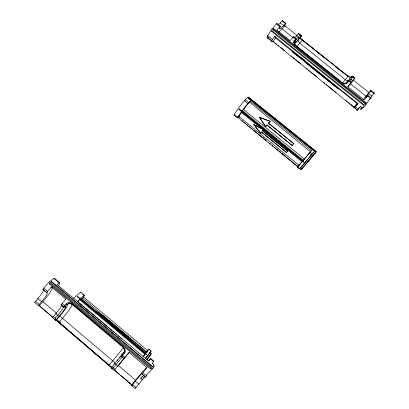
<?xml version="1.0" encoding="UTF-8"?>
<svg xmlns="http://www.w3.org/2000/svg" width="409" height="409" viewBox="0 0 409 409"><rect width="100%" height="100%" fill="white"/><g stroke="black" fill="none" stroke-linecap="round" stroke-linejoin="round"><path stroke-width="0.61" d="M34.699 302.43L37.832 298.555A11.672 1.784 -47.9 0 0 43.38 289.69L42.904 289.398A1.713 0.266 -48.1 0 1 43.773 288.013L49.387 281.643L53.973 278.483A3.354 0.516 -48.3 0 1 54.55 278.391L59.77 282.742A28.277 4.029 -48.1 0 1 58.594 285.871M46.636 292.547L51.36 286.888L52.03 287.369A19.029 2.766 -48.1 0 1 42.904 301.704L39.33 305.825L38.41 305.646L34.734 302.491M131.626 385.518L135.256 381.132A11.063 0.47 -51.1 0 1 141.775 373.795L147.051 367.701L129.101 352.451L124.996 357.507L122.536 355.334A1.841 0.833 -49.7 0 0 122.01 356.852M277.046 23.415L280.462 26.273L279.858 27.669A10.429 1.309 -52.8 0 0 283.544 25.639L285.835 23.134M38.38 305.579L41.534 301.689A11.646 1.692 -48.1 0 0 47.117 292.89L43.38 289.69M282.558 20.532L285.871 23.328L284.792 25.649L281.995 28.799A17.035 2.137 -52.8 0 1 278.79 32.168M61.079 304.894L65.869 299.143M147.051 367.701L146.887 367.471A19.197 0.813 -51.1 0 0 135.604 380.176L131.586 385.534L135.088 388.54M152.838 366.663L152.818 366.382M49.249 283.831L49.796 283.217M52.516 317.701L55.747 313.739A11.559 1.35 -48.5 0 0 61.483 305.165L61.089 304.95L63.354 306.765A1.708 1.641 -37.7 0 0 65.737 306.546A13.272 1.472 -48.6 0 1 59.106 316.341L56.176 319.756A0.844 0.803 -44.4 0 1 55.225 320.007L52.541 317.762M293.774 36.646L295.451 38.124A1.621 1.273 -14.7 0 1 296.009 39.77M273.836 28.635L366.045 102.761L366.116 103.262L365.61 103.293L273.381 29.157C273.013 28.308 274.229 28.579 273.386 29.141M298.836 33.436L301.198 35.476A0.716 0.649 22.9 0 1 301.177 36.248M234.03 114.975L234.153 114.73A17.582 1.794 -51.5 0 1 244.275 100.732L248.135 96.872L316.484 151.657L315.446 153.017A15.45 0.506 -50.1 0 1 301.249 169.51L302.665 167.639M84.54 295.513L82.572 298.197A15.537 1.559 -49 0 0 81.396 298.769M111.887 368.274A3.937 0.332 40.6 0 0 108.958 365.421L58.911 322.548L62.495 318.284A19.059 2.019 -48.7 0 0 72.071 304.291L71.606 303.974L123.498 347.716A3.43 3.318 -59.3 0 1 123.855 352.497L123.886 352.461A3.349 3.277 58.3 0 0 123.385 347.89M114.745 363.524L117.669 366.224L124.28 358.371M237.481 117.818L237.603 117.572A17.613 1.677 -51.4 0 1 241.213 112.148L242.005 111.504M294.132 40.379A3.579 3.272 26.9 0 0 295.094 45.056L295.221 44.985M121.938 354.741A1.841 1.59 -54.3 0 0 122.209 357.108L124.06 358.632L122.219 357.083A1.718 1.662 -60.8 0 1 122.046 354.685L119.581 357.665M296.627 46.498A17.06 1.554 -52.2 0 0 299.766 43.068L302.517 39.954A3.471 1.774 41.9 0 1 300.375 36.58M295.186 44.975L342.481 82.935A3.599 3.298 33.5 0 0 347.43 82.961M153.861 361.213L152.22 363.606C158.355 367.001 146.315 372.798 146.529 375.84L145.476 377.042L141.851 373.995M293.948 42.551L295.871 39.785A0.741 0.368 44.2 0 0 295.482 38.967L293.176 37.132L290.104 40.67L276.837 30.072L280.416 26.094M301.06 35.332L301.034 35.317A0.721 0.66 32 0 1 301.162 36.273L298.887 38.886A11.881 1.135 -52.3 0 1 295.007 41.478L295.871 39.785M357.451 103.871L304.465 61.007A20.174 1.355 -51.7 0 1 304.802 60.2L304.587 60.486A20.486 1.375 -51.7 0 0 304.27 61.263L338.381 88.942L304.316 61.554L304.5 61.314A20.174 1.355 -51.7 0 0 304.843 61.217L304.091 60.675M152.997 361.888A29.213 1.309 -51.2 0 1 153.83 361.152L150.67 358.514L148.84 361.198L57.004 284.429L59.213 282.849A3.354 0.481 -48.4 0 1 59.77 282.742M294.219 44.09A13.967 1.334 -52.3 0 0 298.299 39.913L301.162 36.273M315.446 153.017L314.572 153.263L313.458 152.378A15.987 0.475 -50.1 0 1 299.705 168.421L299.408 168.907L297.338 167.199L298.882 165.221A14.085 0.363 -50.2 0 0 301.73 162.025M108.978 365.385L123.748 347.369L71.882 303.57L71.606 303.948A3.425 3.078 -51.5 0 0 67.117 304.506M122.219 357.083L113.145 367.921M151.202 368.304C150.103 368.826 151.483 369.521 151.202 368.304L49.821 283.212L49.223 283.268L49.259 283.856L150.64 368.959M77.383 296.305L146.821 354.445M268.268 37.832A25.271 3.328 -53 0 1 267.138 36.749A3.047 0.409 -52.7 0 1 267.747 35.547L271.939 28.952L276.954 23.359M275.824 37.638L273.033 41.58A25.312 3.108 -52.8 0 1 271.883 40.603A3.052 0.383 -52.6 0 1 272.506 39.417L274.587 36.197L358.039 103.702L355.37 106.734L358.253 109.075L360.636 106.396C364.598 111.161 368.719 97.756 370.784 98.508L371.214 97.879L369.869 99.213A9.877 0.419 -49.7 0 1 369.629 99.448M248.258 97.899L315.569 152.071L248.064 98.155C247.634 97.741 248.646 97.802 248.074 98.14M370.666 97.526A9.877 0.419 -49.7 0 1 371.822 96.069L374.271 93.007M309.332 153.191L309.311 153.217A18.119 0.465 -50.2 0 1 303.355 160.328L242.394 110.527L243.58 109.566A14.008 1.329 -51.4 0 1 249.48 102.178L250.185 101.135L311.479 150.476L309.398 153.114M351.091 82.879L347.839 86.826L364.23 99.924L367.916 95.353L366.612 96.626A9.898 0.358 -49.8 0 1 368.627 93.518L371.055 90.435M143.222 356.597A20.113 0.542 -50.9 0 0 144.97 354.368L79.494 299.557L77.915 301.842L99.269 319.858M125.957 356.127L114.096 370.539L111.698 368.483A0.854 0.818 -60.3 0 1 111.621 367.302L111.759 367.124A0.849 0.818 -60.3 0 0 111.841 368.304L111.698 368.483M51.12 281.54L51.718 281.504L152.751 366.832L51.064 281.622L51.626 281.668M366.06 102.761L365.631 103.272M117.081 360.687L123.84 352.517L122.035 354.7M51.237 281.934L51.59 281.55M304.843 61.217L304.669 61.452L301.678 59.259L292.921 52.347L293.105 52.101L304.045 59.729M303.355 160.328L304.347 158.978A14.085 0.363 -50.2 0 0 310.436 151.678L311.479 150.476M363.616 99.28A17.173 0.624 -49.8 0 1 366.019 96.263L371.009 90.481M363.749 105.41L271.77 31.442L271.673 30.91L272.123 30.885L364.189 104.914C364.736 105.675 363.207 105.624 364.189 104.914M104.638 317.87L131.151 340.462L104.638 317.87A15.808 0.869 -49.6 0 1 105.256 317.374L96.023 311.152M104.53 318.018A15.568 0.854 -49.6 0 1 105.133 317.532L105.256 317.374M304.27 61.263L304.465 61.007M310.186 152.138L312.292 153.891L313.458 152.378M234.071 115.087L237.517 117.925L239.02 116.488A14.008 1.329 -51.4 0 1 241.254 112.823M312.292 153.891L311.443 154.939A18.139 0.542 -50.1 0 1 299.649 168.692L299.495 168.856M146.79 354.506L146.565 354.782L77.05 296.622M315.472 151.775L315.273 152.015M145.732 353.018A15.629 0.424 -50.9 0 0 146.386 351.996L148.871 349.061L151.151 350.927A20.133 0.634 -50.9 0 1 145.384 358.662M315.896 151.54L315.835 151.248L315.62 151.499M347.952 80.926A1.646 1.365 -76.2 0 1 349.813 81.074L351.541 82.321L349.659 84.51L350.942 82.904M351.934 77.112A0.721 0.66 34.7 0 0 351.045 77.229L351.827 76.284A0.726 0.665 30.3 0 1 352.819 76.217L355.058 77.889L353.233 80.036L369.005 92.572M342.86 82.608L348.151 76.217A3.476 1.789 38.2 0 0 351.556 77.5M123.825 352.538L124.413 353.141L122.577 355.37M314.572 153.263L314.46 153.395A15.987 0.511 -50.1 0 1 300.784 169.3L301.228 169.505M135.134 388.524L138.779 384.117A11.043 0.547 -51.3 0 1 142.398 379.797A6.764 0.332 -51.2 0 0 144.126 377.875A11.043 0.547 -51.3 0 1 145.333 376.837L141.775 373.795M149.367 355.978L150.129 355.043M312.307 156.376L313.279 155.185M347.834 86.606L354.7 78.329L353.049 77.076A1.549 0.798 71.8 0 0 352.4 76.227M351.239 82.541L352.676 80.793L351.055 79.499A1.452 0.787 38.3 0 0 349.424 79.198M242.394 110.527A17.613 1.677 -51.4 0 1 247.813 103.589L250.185 101.135M348.136 76.232L302.502 39.939M261.193 128.155L253.744 124.73L260.753 133.334A14.249 0.741 -51 0 1 261.581 132.138L286.535 152.45L287.276 151.55M338.381 88.947L338.703 88.543M262.082 118.267L259.342 117.322L265.646 126.754A14.249 0.741 -51 0 1 267.011 125.036L292.231 145.538L292.788 144.863M287.215 151.627L287.645 151.105L262.552 130.808L287.645 151.105M345.738 83.661L348.136 80.757M347.098 82.015L345.912 83.462L346.449 82.817M353.049 77.076L349.613 81.248M292.726 144.934L293.79 143.646L268.483 123.206L293.79 143.646M111.621 367.302L117.812 359.792M346.469 82.797L351.827 76.284M342.44 82.981L295.099 45.062M345.866 83.528L347.977 80.972M292.231 145.538L267.011 125.036M286.535 152.45L261.581 132.138M311.259 157.649L310.175 158.943M109.193 365.13L59.167 322.174M131.054 340.579L131.263 340.324M114.408 370.176L131.713 384.956M71.831 303.626L71.856 303.601A4.146 3.993 -41.2 0 0 66.053 303.815M126.534 355.441L127.935 353.775M152.306 366.735L152.572 366.357M314.322 153.917L314.618 153.574M308.785 160.558L308.192 160.988M303.703 162.076L303.933 161.806L239.204 108.906L238.974 109.167L303.703 162.076L238.907 109.31M56.498 319.782L56.176 319.756A0.844 0.813 -40.7 0 1 55 319.869L55.327 319.894A0.844 0.808 -42.5 0 0 56.498 319.782L59.53 316.249A15.598 1.728 -48.6 0 0 67.327 304.741A3.415 3.282 -38.5 0 1 72.071 304.291M128.288 353.361L129.07 352.471M355.375 105.844L357.328 103.574M357.215 103.86L354.087 107.501A26.099 0.864 -49.8 0 0 354.475 107.705L355.344 106.764M248.529 97.547L248.825 97.541M62.004 303.596L65.287 306.285L66.958 304.357M143.344 356.239L144.97 354.368M293.176 37.132L293.698 36.605M294.874 37.674A10.348 1.043 -52.4 0 0 296.459 35.941L298.774 33.359M307.752 161.749L308.033 161.432M278.549 24.678A10.45 1.375 -53 0 0 280.18 22.955L282.466 20.476M358.253 109.075L357.364 110.021A26.125 1.007 -49.7 0 1 356.975 109.668M297.409 167.153L297.568 166.979A18.119 0.465 -50.2 0 0 302.046 161.862L241.213 112.148M307.251 162.307L307.491 162.041M297.542 167.01L299.649 168.692M145.808 357.967A17.745 0.557 -50.9 0 0 149.919 352.21L151.105 350.922M370.953 90.537L374.255 92.966M373.315 93.917L374.194 93.022M299.664 168.462L300.753 169.331M362.154 107.608L362.093 107.664A23.032 0.956 -49.7 0 1 360.15 108.993M260.753 133.334L260.83 133.257A14.034 0.731 -51 0 1 261.653 132.071M265.646 126.754L265.712 126.693A14.034 0.731 -51 0 1 267.072 124.97M268.483 123.206A14.249 0.741 -51 0 1 270.088 121.253L259.342 117.322M272.123 30.885L271.77 31.442M113.078 367.952L111.836 368.463M59.08 316.341L55.747 313.739M270.088 121.253L262.68 118.584M261.126 128.216L253.744 124.73M65.287 306.285L65.737 306.546M47.117 292.89L42.904 289.398M67.327 304.741C66.319 303.074 63.492 305.37 65.149 306.28M304.587 60.486L292.921 52.347M95.921 311.295L105.133 317.532M248.698 97.618L315.784 151.391M302.599 59.581L303.345 60.128M300.375 57.909L301.111 58.467M299.639 57.342L275.037 37.592M110.762 366.285L111.596 366.939M281.98 20.931L285.354 23.594M298.309 33.829L299.991 35.159L298.141 37.285A10.337 1.007 -52.3 0 1 295.605 39.949M370.666 90.992L373.872 93.523M367.844 95.369L371.127 97.966M276.412 23.87L279.874 26.611M351.065 82.909L348.811 81.13L347.359 82.894A0.746 0.373 38.4 0 0 346.535 82.715M367.492 95.9L370.784 98.508M109.985 365.677L109.3 365.119M284.792 25.649L297.098 35.43M302.358 40.087L348.023 76.376M284.199 25.706L285.196 26.503M299.664 38.032L308.141 44.791M309.639 45.987L310.635 46.779M311.638 47.577L312.634 48.369M317.619 52.347L326.101 59.106M335.579 66.662L342.563 72.229M343.56 73.022L344.562 73.819M280.18 22.955L283.544 25.639M296.459 35.941L298.141 37.285A1.447 0.777 42.9 0 1 298.887 38.886M368.627 93.518L371.822 96.069M367.727 93.262L368.724 94.055M281.995 28.799L293.289 37.868M350.278 83.625L366.019 96.263M271.939 28.952L365.927 104.51M292.675 51.191L293.667 51.984M351.167 98.221L352.159 99.019M253.606 101.815L254.597 102.608M255.589 103.405L256.581 104.198M266.499 112.153L267.491 112.945M268.483 113.743L269.475 114.54M271.954 116.524L272.946 117.322M288.325 129.648L289.316 130.44M307.174 144.755L308.166 145.553M311.638 148.334L312.629 149.132M304.5 61.314L319.807 73.625M320.799 74.423L338.575 88.717M245.216 99.689L248.749 102.541M244.275 100.732L247.813 103.589M309.311 153.217L311.443 154.939M295.983 54.469L293.105 52.101M249.48 102.178L310.436 151.678M267.747 35.547L272.506 39.417M354.342 107.03L355.324 107.833M273.079 41.232L274.05 42.025M275.508 43.206L276.479 43.998M277.936 45.184L278.907 45.972M280.364 47.158L284.741 50.716M291.065 55.859L292.041 56.652M293.013 57.444L294.475 58.635M295.451 59.428L300.324 63.39M306.177 68.15L307.154 68.947M308.621 70.138L309.598 70.931M310.574 71.728L312.041 72.92M312.527 73.313L316.929 76.892M323.78 82.465L324.756 83.262M326.229 84.458L327.205 85.256M328.678 86.447L336.034 92.434M345.85 100.42L346.837 101.217M347.819 102.02L349.296 103.216M350.278 104.019L354.705 107.618M267.138 36.749L271.883 40.603M272.542 41.115L357.343 110.041M243.58 109.566L304.347 158.978M239.02 116.488L298.882 165.221M267.389 37.925L272.005 41.692M238.575 116.033L239.562 116.841M298.141 164.996L299.127 165.809M238.248 116.412L239.234 117.219M297.824 165.384L298.805 166.197M237.706 116.667L238.682 117.475M237.68 116.897L238.667 117.71M262.839 137.577L263.825 138.39M265.303 139.607L266.29 140.42M269.741 143.257L270.727 144.07M272.21 145.287L273.197 146.095M274.674 147.312L275.661 148.124M276.648 148.932L278.13 150.149M279.117 150.962L280.594 152.179M281.581 152.992L285.032 155.829M241.98 120.548L242.961 121.355M244.429 122.562L245.41 123.37M246.878 124.576L247.859 125.384M248.841 126.187L250.308 127.398M251.29 128.201L252.757 129.413M253.738 130.215L265.988 140.287M276.765 149.147L277.747 149.955M279.214 151.161L280.196 151.969M281.668 153.176L282.645 153.983M283.626 154.791L285.093 155.998M286.075 156.805L297.834 166.473M238.084 117.695L297.634 166.708M234.153 114.73L237.603 117.572M82.608 294.127L84.458 295.671M148.738 349.204L149.628 349.951M83.61 297.118L147.562 350.508M53.973 278.483L59.213 282.849M150.456 358.923L153.631 361.571M146.698 351.029L147.675 351.847M146.509 351.239L147.485 352.057M106.33 318.36L107.306 319.178M108.763 320.4L110.225 321.622M111.683 322.844L113.145 324.066M114.116 324.884L115.578 326.106M116.55 326.919L120.931 330.59M121.902 331.402L128.717 337.108M129.689 337.926L134.07 341.592M135.042 342.41L136.504 343.632M137.475 344.444L146.724 352.19M144.126 377.875L142.496 376.469A11.053 0.511 -51.2 0 0 140.752 378.417L142.398 379.797M49.387 281.643L152.639 368.284M149.919 352.21L151.064 353.177L151.095 353.984A17.147 0.593 -51 0 1 147.143 359.68M82.572 298.197L146.386 351.996M100.236 320.676L101.693 321.903M102.664 322.727L107.03 326.408M108.002 327.226L109.459 328.458M110.43 329.276L111.882 330.503M112.853 331.321L114.31 332.553M115.767 333.78L116.739 334.598M118.191 335.825L119.162 336.643M120.619 337.875L121.591 338.693M51.36 286.888L65.946 299.122M139.213 375.304L139.592 375.631M42.904 301.704L56.493 313.207M118.221 365.462L135.604 380.176M37.832 298.555L41.534 301.689M135.256 381.132L138.779 384.117M295.671 39.121L294.214 40.435A0.741 0.368 42.5 0 1 294.618 41.232L294.567 41.294A2.965 2.244 32.5 0 0 295.431 44.699M43.773 288.013L47.541 291.234M142.935 372.773L146.529 375.84M61.483 305.165L63.354 306.765A11.544 1.309 -48.6 0 1 57.597 315.308L55.215 318.084L54.944 319.792M132.915 382.548L133.881 383.381M35.527 301.208L39.213 304.368M53.369 316.505L55.215 318.084L56.064 319.685M113.283 367.86L115.062 369.388M132.588 384.409L136.1 387.42M57.817 321.459L64.602 327.266M65.614 328.038L67.505 329.756M68.513 330.523L69.929 331.832M71.417 333.008L72.838 334.322M74.315 335.487L75.261 336.397M91.739 350.503L96.1 354.235M97.066 355.063L99.004 356.725M99.975 357.553L101.427 358.8M102.884 360.043L104.29 361.152M105.737 362.389L107.189 363.632M108.641 364.874L109.607 365.702M126.141 379.956L127.598 381.203M129.05 382.446L130.502 383.693M131.473 384.521L132.444 385.35M38.783 305.257L52.853 317.302M55.767 319.797L111.565 367.568M114.474 370.058L119.811 374.629M120.783 375.462L132.429 385.431M39.33 305.825L52.868 317.42M122.501 355.303L122.127 354.951M260.83 133.257L253.815 124.663M265.712 126.693L259.413 117.255M54.55 278.391A28.226 4.315 -47.9 0 1 54.458 278.979M123.687 347.461A4.162 4.034 -60.1 0 1 124.5 353.207M64.55 305.784A1.856 0.613 -51.9 0 1 63.042 306.479A1.779 1.442 -48.1 0 0 65.266 306.367M59.53 316.249A3.252 0.358 39.6 0 1 62.495 318.284L112.751 360.825A3.262 0.363 40.2 0 1 114.995 363.202M56.595 319.802A3.252 0.593 41.7 0 1 60.491 322.803M113.288 368.049A1.769 0.399 11.5 0 1 111.555 367.354M55.307 319.843A3.921 0.332 40.1 0 1 58.891 322.543M153.518 366.316A24.877 1.227 -51.3 0 1 153.953 366.362M148.349 360.835A29.177 1.125 -51.1 0 1 150.67 358.514M142.496 376.469A6.764 0.307 -51.1 0 1 140.752 378.417M153.641 364.976A25.747 1.237 -51.2 0 1 153.871 364.986M152.148 363.535A25.741 1.155 -51.2 0 1 152.214 363.591M301.121 35.189A1.616 0.445 -28.2 0 1 301.111 35.281M299.94 35.292A1.616 0.445 -28.2 0 1 300.886 35.051M350.937 77.224A2.883 0.757 38.4 0 1 348.402 75.946M300.768 36.595A0.716 0.654 27.9 0 1 300.656 37.204M302.261 40.174A2.873 1.467 22 0 1 300.763 37.357M295.114 39.918A1.472 1.37 25.9 0 1 295.007 41.478M298.299 39.913A2.883 1.544 42.6 0 0 299.766 43.068L345.319 79.643A2.889 1.559 38.6 0 0 348.55 80.251M346.679 82.541A1.483 1.38 33.7 0 1 347.476 82.076M353.095 76.514A1.6 0.378 -74 0 1 353.033 77.091M349.629 80.829A1.667 0.608 -65.5 0 1 349.695 81.212M348.811 81.064A1.667 0.608 -65.5 0 1 349.49 80.685M348.202 80.88A0.746 0.394 37.7 0 1 348.816 81.125M295.221 38.41A1.662 0.414 -34.3 0 1 295.574 38.937M295.651 39.131A0.741 0.373 40.6 0 1 295.917 39.653M299.981 35.2A1.503 0.798 9 0 1 301.208 35.982M346.377 82.715A3.001 2.607 75 0 1 342.532 82.945M363.693 107.005A22.255 0.946 -49.7 0 1 361.101 109.111M354.593 106.749A26.099 0.864 -49.8 0 1 356.367 104.356M360.636 106.396A23.027 0.89 -49.7 0 1 358.524 108.191M358.069 103.375A20.281 0.675 -49.8 0 1 357.461 103.666M275.487 37.746A20.128 2.474 -52.8 0 1 275.231 36.069M304.669 61.452A20.486 1.375 -51.7 0 1 304.316 61.554M80.849 292.394A2.367 0.261 -49 0 1 80.757 292.588M73.661 298.442A19.504 2.101 -48.9 0 1 80.752 292.302L84.464 295.395A19.535 1.963 -49 0 0 80.778 298.34L146.049 352.967A20.113 0.542 -50.9 0 0 148.912 349.066M77.587 301.464A19.535 1.963 -49 0 1 79.494 299.557M151.069 353.187A17.745 0.598 -51 0 1 146.264 359.889M262.619 130.742A14.034 0.731 -51 0 1 263.324 129.796M268.549 123.14A14.034 0.731 -51 0 1 270.165 121.176M262.552 130.808A14.249 0.741 -51 0 1 263.258 129.857"/></g></svg>
